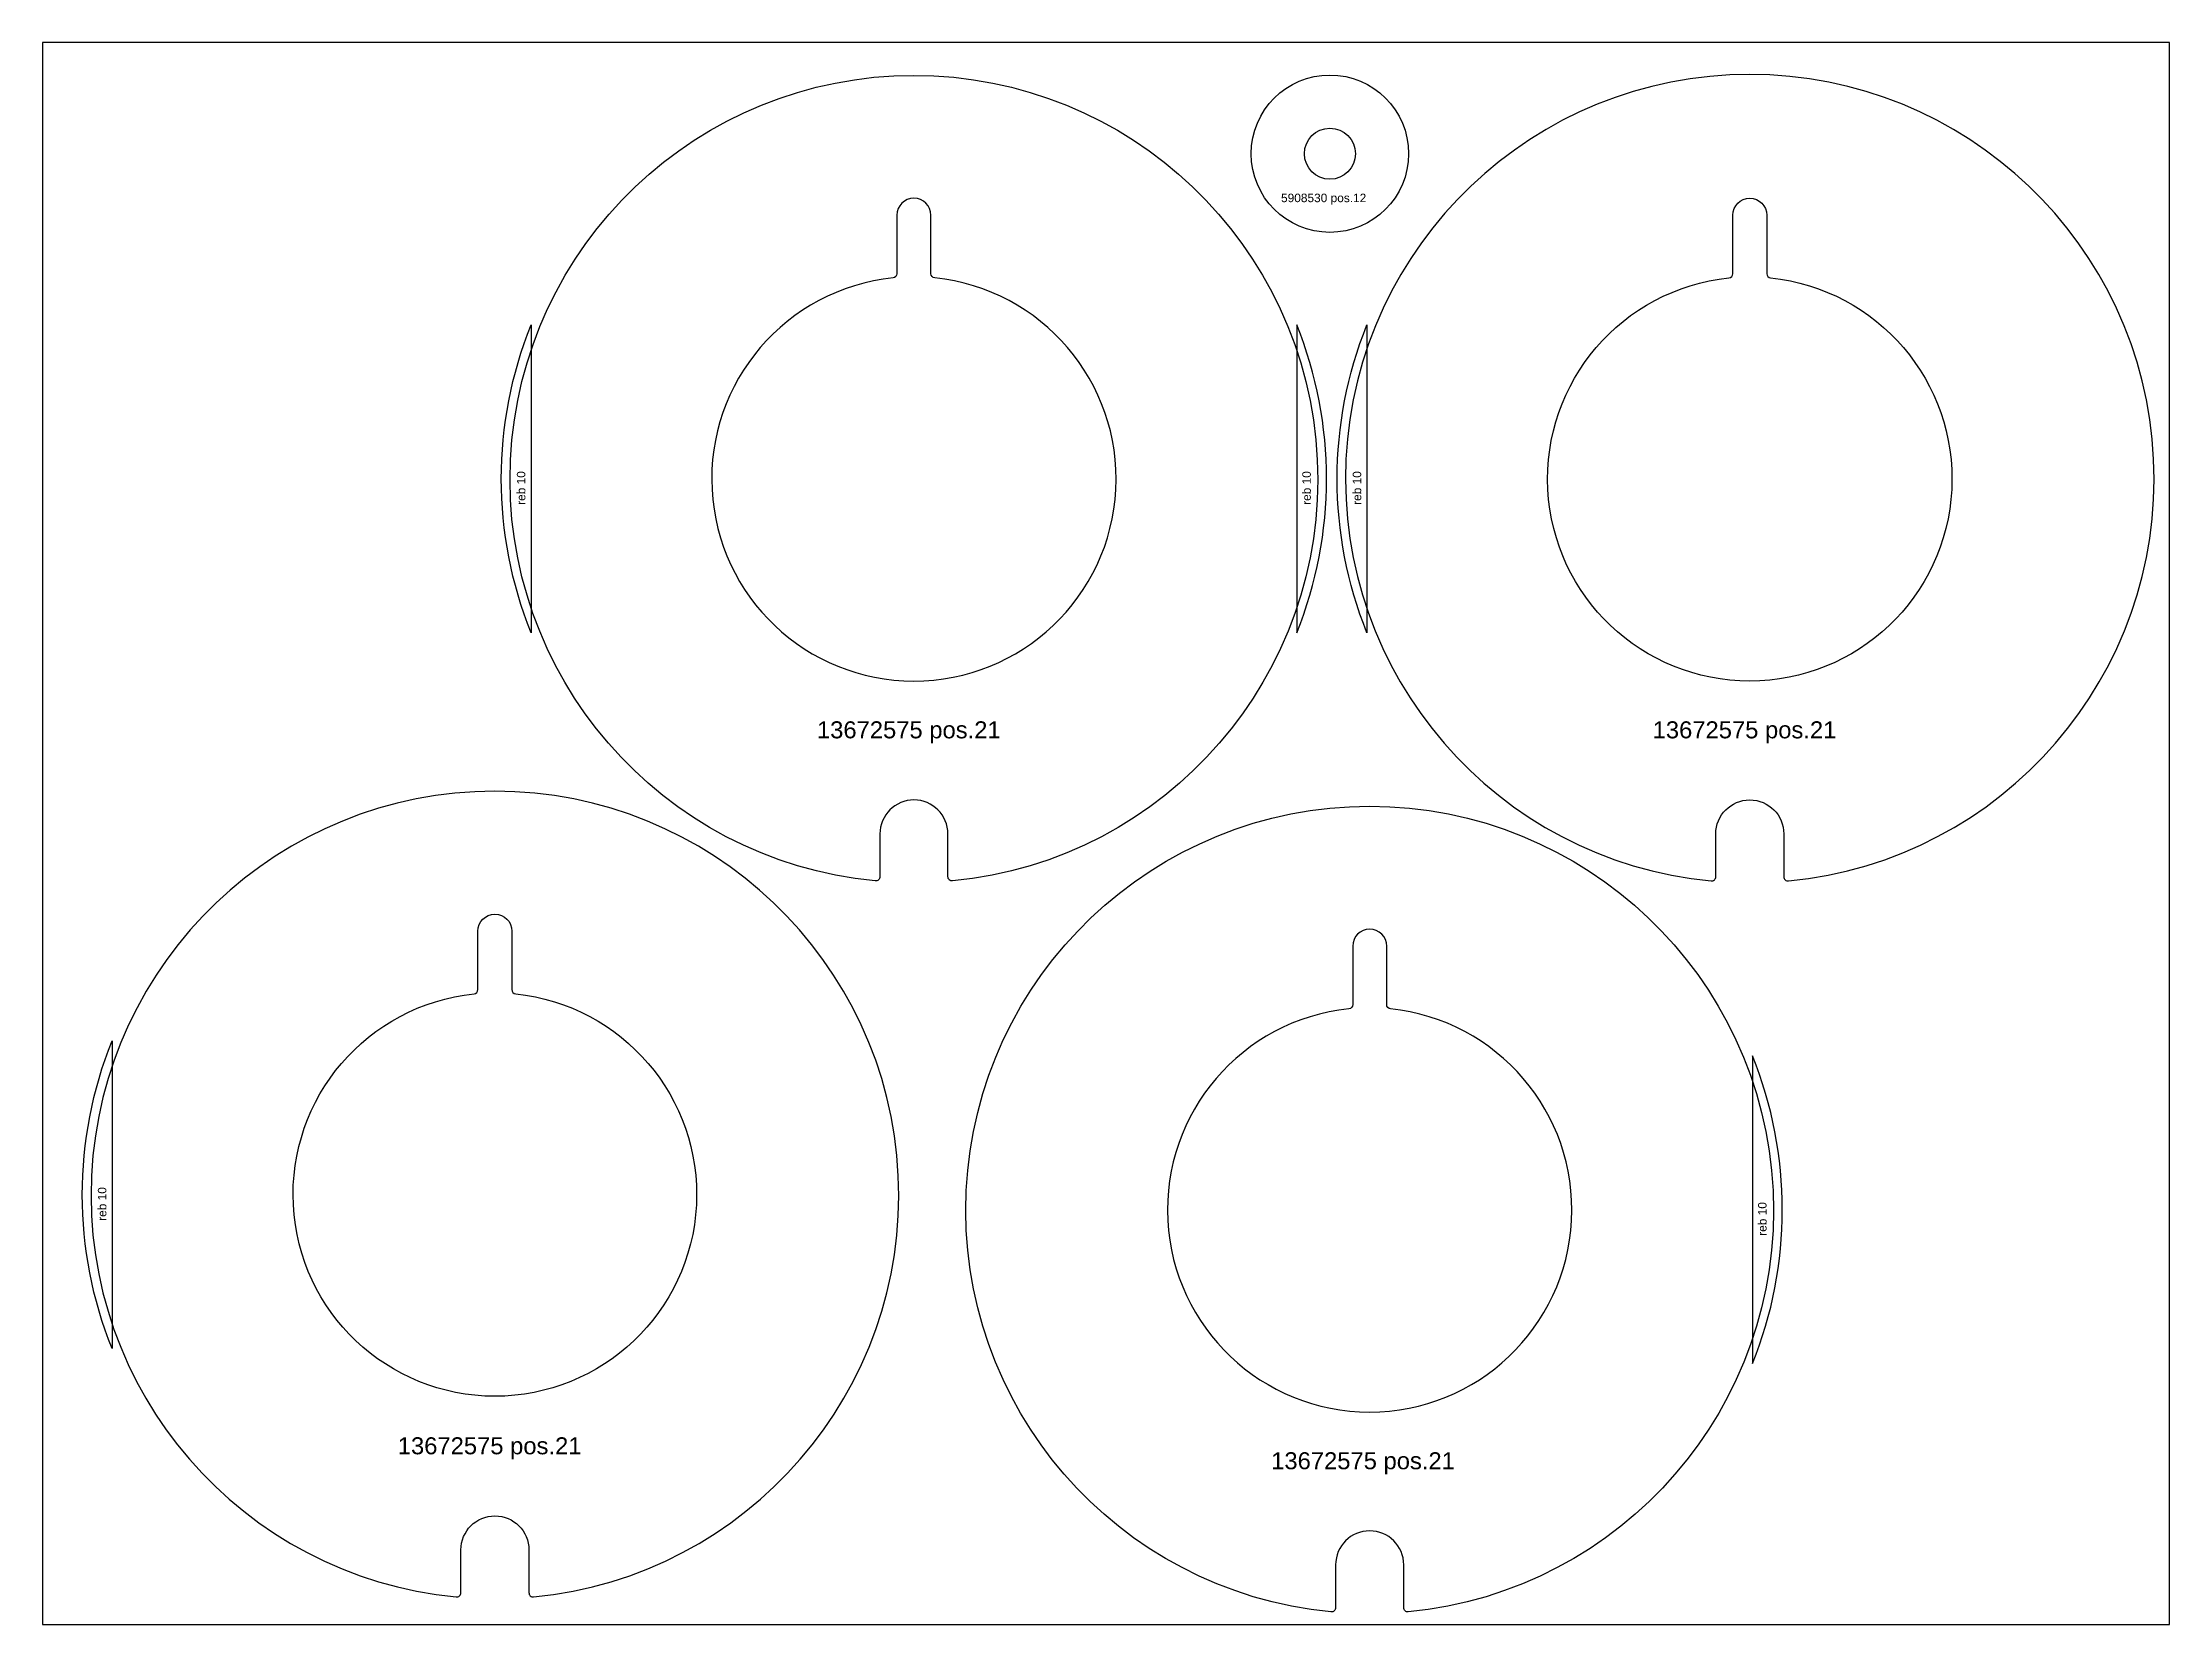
# Model space of a CAD drawing. Header units: millimetres. Extents: x 6426 to 8926, y 10655 to 12515.
import ezdxf

# ---------------------------------------------------------------- set-up
doc = ezdxf.new("R2010")
doc.units = ezdxf.units.MM
for name, color, linetype in [('13672575', 7, 'Continuous'), ('Rebaixo', 6, 'Continuous'), ('Texto', 3, 'Continuous')]:
    doc.layers.add(name, color=color, linetype=linetype)
doc.styles.get("Standard").update_dxf_attribs({"font": 'arial.ttf'})

msp = doc.modelspace()

# ---------------------------------------------------------------- linework, layer by layer
msp.add_lwpolyline([(6426.1, 10655), (8926.1, 10655), (8926.1, 12515), (6426.1, 12515)], close=True)
at = {"color": 32}
for radius in [92.5, 30]:
    msp.add_circle((7939.2, 12384.3), radius, dxfattribs=at)
at = {"layer": '13672575', "color": 32}
for points in [[(7495.7, 11529.2, -0.442587), (7490.3, 11534.2), (7490.3, 11584.5, 1), (7410.3, 11584.5), (7410.3, 11534.2, -0.442587), (7404.8, 11529.2, -20.840906)], [(8387.3, 11529.2, 0.442587), (8392.8, 11534.2), (8392.8, 11584.5, -1), (8472.8, 11584.5), (8472.8, 11534.2, 0.442587), (8478.3, 11529.2, 20.840906)], [(7474.8, 12238.2, -0.384278), (7470.3, 12243.2), (7470.3, 12312, 1), (7430.3, 12312), (7430.3, 12243.2, -0.384278), (7425.8, 12238.2, 19.348316)], [(8408.3, 12238.2, 0.384278), (8412.8, 12243.2), (8412.8, 12312, -1), (8452.8, 12312), (8452.8, 12243.2, 0.384278), (8457.3, 12238.2, -19.348316)], [(6912.3, 10687.4, 0.442587), (6917.8, 10692.4), (6917.8, 10742.7, -1), (6997.8, 10742.7), (6997.8, 10692.4, 0.442587), (7003.2, 10687.4, 20.840906)], [(8031.4, 10669.8, -0.442587), (8026, 10674.7), (8026, 10725.1, 1), (7946, 10725.1), (7946, 10674.7, -0.442587), (7940.5, 10669.8, -20.840906)], [(6933.3, 11396.4, 0.384278), (6937.8, 11401.4), (6937.8, 11470.2, -1), (6977.8, 11470.2), (6977.8, 11401.4, 0.384278), (6982.2, 11396.4, -19.348316)], [(8010.5, 11378.8, -0.384278), (8006, 11383.8), (8006, 11452.6, 1), (7966, 11452.6), (7966, 11383.8, -0.384278), (7961.5, 11378.8, 19.348316)]]:
    msp.add_lwpolyline(points, format="xyb", close=True, dxfattribs=at)
at = {"layer": 'Rebaixo', "color": 32}
for points in [[(7000.3, 12182.9), (7000.3, 11821.1, -0.193476)], [(7900.3, 12182.9), (7900.3, 11821.1, 0.193476)], [(7982.8, 12182.9), (7982.8, 11821.1, -0.193476)], [(6507.8, 11341.1), (6507.8, 10979.3, -0.193476)], [(8436, 11323.5), (8436, 10961.7, 0.193476)]]:
    msp.add_lwpolyline(points, format="xyb", close=True, dxfattribs=at)

# ---------------------------------------------------------------- texts
at = {"layer": 'Rebaixo', "color": 32, "char_height": 10, "rotation": 90}
for insert, attachment_point in [((6993.7, 11971.4), 7), ((7906.8, 11971.4), 1), ((7976.2, 11971.4), 7), ((6501.2, 11129.6), 7), ((8442.5, 11112), 1)]:
    msp.add_mtext_dynamic_manual_height_columns('reb 10', width=83.207, gutter_width=12.5, heights=[0], dxfattribs=dict(at, insert=insert, attachment_point=attachment_point))
at = {"layer": 'Texto', "color": 32, "attachment_point": 1}
for s, width, insert, char_height in [('5908530 pos.12', 102.158, (7881.8, 12337.3), 10), ('13672575 pos.21', 288.466, (7336.3, 11716.9), 20), ('13672575 pos.21', 288.466, (8318.6, 11716.9), 20), ('13672575 pos.21', 288.466, (6843.6, 10875.1), 20), ('13672575 pos.21', 288.466, (7870.2, 10857.5), 20)]:
    msp.add_mtext_dynamic_manual_height_columns(s, width=width, gutter_width=12.5, heights=[0], dxfattribs=dict(at, insert=insert, char_height=char_height))

doc.saveas('drawing.dxf')
